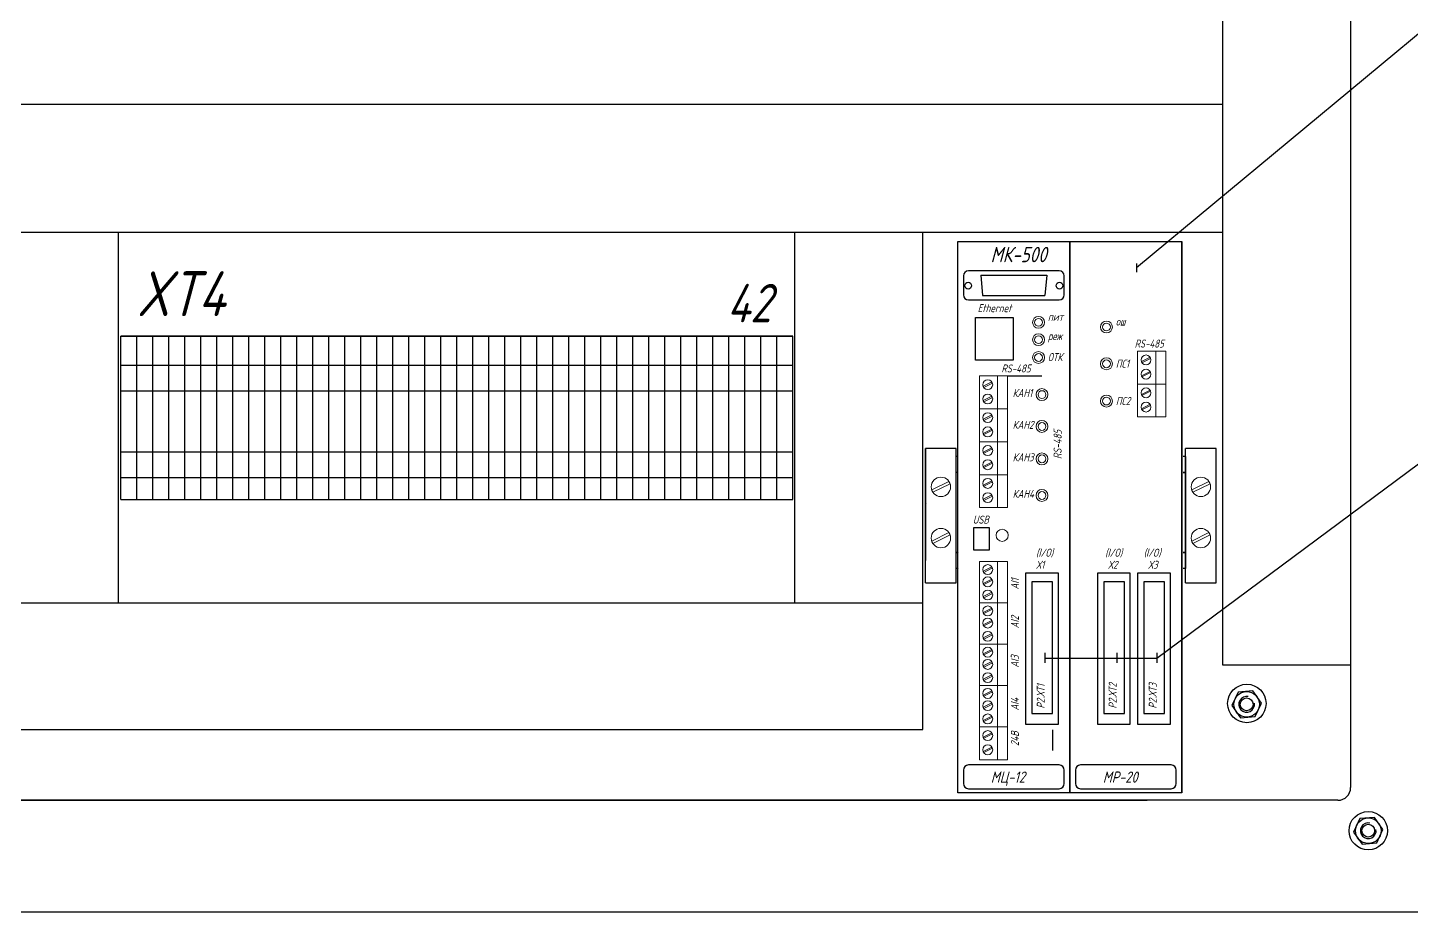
# Model space of a CAD drawing. Header units: millimetres. Extents: x 1012 to 5632, y 4 to 1530.
# Drawn here: x 2090.1 to 2198.2, y 1234.6 to 1303.7 of the extents above; entities that cross this region are included whole.
import ezdxf

# ---------------------------------------------------------------- set-up
doc = ezdxf.new("R2010")
doc.units = ezdxf.units.MM
doc.layers.add('АСУТП', color=7, linetype='Continuous')
doc.layers.add('ссылки', color=7, linetype='Continuous')
doc.styles.add('GOST тип А', font='GOST_A.TTF', dxfattribs={"oblique": 15})

msp = doc.modelspace()

# ---------------------------------------------------------------- linework, layer by layer
at = {"color": 7, "lineweight": 30}
for p, q in [((2193.4672, 1474.8302), (2193.4672, 1266.2574)), ((2183.4672, 1465.8022), (2183.4672, 1253.9171)), ((2193.4672, 1462.91), (2193.4672, 1244.3302)), ((2057.2172, 1297.7072), (2183.4672, 1297.7072)), ((2057.2172, 1287.7072), (2183.4672, 1287.7072)), ((2097.2236, 1258.7715), (2097.2236, 1287.7072)), ((2150.061, 1258.7715), (2150.061, 1287.7072)), ((2160.061, 1248.8606), (2160.061, 1287.7072)), ((2162.786, 1286.9888), (2171.536, 1286.9888)), ((2162.786, 1243.9251), (2162.786, 1286.9888)), ((2171.536, 1243.9251), (2171.536, 1286.9888)), ((2171.536, 1286.9888), (2171.536, 1243.9251)), ((2171.536, 1286.9888), (2171.536, 1243.9251)), ((2171.536, 1243.9251), (2171.536, 1286.9888)), ((2171.536, 1286.9888), (2180.286, 1286.9888)), ((2171.536, 1243.9251), (2171.536, 1286.9888)), ((2180.286, 1243.9251), (2180.286, 1286.9888)), ((2180.286, 1286.9888), (2180.286, 1243.9251)), ((2180.286, 1286.9888), (2180.286, 1243.9251)), ((2180.286, 1243.9251), (2180.286, 1286.9888)), ((2149.9032, 1279.5931), (2097.4032, 1279.5931)), ((2097.4032, 1266.8431), (2097.4032, 1279.5931)), ((2098.6532, 1266.8431), (2098.6532, 1279.5931)), ((2098.6532, 1266.8431), (2098.6532, 1279.5931)), ((2098.6532, 1266.8431), (2098.6532, 1279.5931)), ((2099.9032, 1266.8431), (2099.9032, 1279.5931)), ((2099.9032, 1266.8431), (2099.9032, 1279.5931)), ((2101.1532, 1266.8431), (2101.1532, 1279.5931)), ((2101.1532, 1266.8431), (2101.1532, 1279.5931)), ((2102.4032, 1266.8431), (2102.4032, 1279.5931)), ((2102.4032, 1266.8431), (2102.4032, 1279.5931)), ((2103.6532, 1266.8431), (2103.6532, 1279.5931)), ((2103.6532, 1266.8431), (2103.6532, 1279.5931)), ((2104.9032, 1266.8431), (2104.9032, 1279.5931)), ((2104.9032, 1266.8431), (2104.9032, 1279.5931)), ((2106.1532, 1266.8431), (2106.1532, 1279.5931)), ((2106.1532, 1266.8431), (2106.1532, 1279.5931)), ((2107.4032, 1266.8431), (2107.4032, 1279.5931)), ((2107.4032, 1266.8431), (2107.4032, 1279.5931)), ((2108.6532, 1266.8431), (2108.6532, 1279.5931)), ((2108.6532, 1266.8431), (2108.6532, 1279.5931)), ((2109.9032, 1266.8431), (2109.9032, 1279.5931)), ((2109.9032, 1266.8431), (2109.9032, 1279.5931)), ((2109.9032, 1266.8431), (2109.9032, 1279.5931)), ((2111.1532, 1266.8431), (2111.1532, 1279.5931)), ((2111.1532, 1266.8431), (2111.1532, 1279.5931)), ((2111.1532, 1266.8431), (2111.1532, 1279.5931)), ((2112.4032, 1266.8431), (2112.4032, 1279.5931)), ((2112.4032, 1266.8431), (2112.4032, 1279.5931)), ((2113.6532, 1266.8431), (2113.6532, 1279.5931)), ((2113.6532, 1266.8431), (2113.6532, 1279.5931)), ((2114.9032, 1266.8431), (2114.9032, 1279.5931)), ((2114.9032, 1266.8431), (2114.9032, 1279.5931)), ((2116.1532, 1266.8431), (2116.1532, 1279.5931)), ((2116.1532, 1266.8431), (2116.1532, 1279.5931)), ((2117.4032, 1266.8431), (2117.4032, 1279.5931)), ((2117.4032, 1266.8431), (2117.4032, 1279.5931)), ((2118.6532, 1266.8431), (2118.6532, 1279.5931)), ((2118.6532, 1266.8431), (2118.6532, 1279.5931)), ((2119.9032, 1266.8431), (2119.9032, 1279.5931)), ((2119.9032, 1266.8431), (2119.9032, 1279.5931)), ((2121.1532, 1266.8431), (2121.1532, 1279.5931)), ((2121.1532, 1266.8431), (2121.1532, 1279.5931)), ((2122.4032, 1266.8431), (2122.4032, 1279.5931)), ((2122.4032, 1266.8431), (2122.4032, 1279.5931)), ((2123.6532, 1266.8431), (2123.6532, 1279.5931)), ((2123.6532, 1266.8431), (2123.6532, 1279.5931)), ((2123.6532, 1266.8431), (2123.6532, 1279.5931)), ((2124.9032, 1266.8431), (2124.9032, 1279.5931)), ((2124.9032, 1266.8431), (2124.9032, 1279.5931)), ((2124.9032, 1266.8431), (2124.9032, 1279.5931)), ((2126.1532, 1266.8431), (2126.1532, 1279.5931)), ((2126.1532, 1266.8431), (2126.1532, 1279.5931)), ((2127.4032, 1266.8431), (2127.4032, 1279.5931)), ((2127.4032, 1266.8431), (2127.4032, 1279.5931)), ((2128.6532, 1266.8431), (2128.6532, 1279.5931)), ((2128.6532, 1266.8431), (2128.6532, 1279.5931)), ((2129.9032, 1266.8431), (2129.9032, 1279.5931)), ((2129.9032, 1266.8431), (2129.9032, 1279.5931)), ((2131.1532, 1266.8431), (2131.1532, 1279.5931)), ((2131.1532, 1266.8431), (2131.1532, 1279.5931)), ((2132.4032, 1266.8431), (2132.4032, 1279.5931)), ((2132.4032, 1266.8431), (2132.4032, 1279.5931)), ((2133.6532, 1266.8431), (2133.6532, 1279.5931)), ((2133.6532, 1266.8431), (2133.6532, 1279.5931)), ((2134.9032, 1266.8431), (2134.9032, 1279.5931)), ((2134.9032, 1266.8431), (2134.9032, 1279.5931)), ((2136.1532, 1266.8431), (2136.1532, 1279.5931)), ((2136.1532, 1266.8431), (2136.1532, 1279.5931)), ((2137.4032, 1266.8431), (2137.4032, 1279.5931)), ((2137.4032, 1266.8431), (2137.4032, 1279.5931)), ((2138.6532, 1266.8431), (2138.6532, 1279.5931)), ((2138.6532, 1266.8431), (2138.6532, 1279.5931)), ((2139.9032, 1266.8431), (2139.9032, 1279.5931)), ((2139.9032, 1266.8431), (2139.9032, 1279.5931)), ((2141.1532, 1266.8431), (2141.1532, 1279.5931)), ((2141.1532, 1266.8431), (2141.1532, 1279.5931)), ((2142.4032, 1266.8431), (2142.4032, 1279.5931)), ((2142.4032, 1266.8431), (2142.4032, 1279.5931)), ((2143.6532, 1266.8431), (2143.6532, 1279.5931)), ((2143.6532, 1266.8431), (2143.6532, 1279.5931)), ((2144.9032, 1266.8431), (2144.9032, 1279.5931)), ((2144.9032, 1266.8431), (2144.9032, 1279.5931)), ((2146.1532, 1266.8431), (2146.1532, 1279.5931)), ((2147.4032, 1266.8431), (2147.4032, 1279.5931)), ((2147.4032, 1266.8431), (2147.4032, 1279.5931)), ((2148.6532, 1266.8431), (2148.6532, 1279.5931)), ((2148.6532, 1266.8431), (2148.6532, 1279.5931)), ((2149.9032, 1266.8431), (2149.9032, 1279.5931)), ((2149.9032, 1277.3011), (2097.4032, 1277.3011)), ((2149.9032, 1275.3011), (2097.4032, 1275.3011)), ((2097.4032, 1270.5511), (2149.9032, 1270.5511)), ((2160.2617, 1270.8199), (2160.2617, 1262.0699)), ((2160.2617, 1260.3199), (2160.2617, 1270.8199)), ((2162.6617, 1270.8199), (2160.2617, 1270.8199)), ((2162.6617, 1260.3199), (2162.6617, 1270.8199)), ((2162.6737, 1270.199), (2162.6737, 1270.199)), ((2162.786, 1270.199), (2162.6737, 1270.199)), ((2180.5593, 1270.199), (2180.3938, 1270.199)), ((2180.3953, 1270.199), (2180.3953, 1270.199)), ((2180.5593, 1270.199), (2180.3953, 1270.199)), ((2180.5593, 1261.449), (2180.5593, 1270.199)), ((2180.5677, 1260.3199), (2180.5677, 1270.8199)), ((2182.9677, 1270.8199), (2180.5677, 1270.8199)), ((2180.5677, 1270.1949), (2180.5677, 1270.1949)), ((2180.5677, 1270.1949), (2180.5677, 1261.4449)), ((2182.9677, 1260.3199), (2182.9677, 1270.8199)), ((2162.786, 1268.949), (2162.6737, 1268.949)), ((2180.3938, 1268.949), (2180.5593, 1268.949)), ((2180.3953, 1268.949), (2180.5593, 1268.949)), ((2180.5593, 1268.949), (2180.3953, 1268.949)), ((2180.5677, 1268.9449), (2180.5677, 1268.9449)), ((2097.4032, 1268.5511), (2149.9032, 1268.5511)), ((2097.4032, 1266.8431), (2149.9032, 1266.8431)), ((2162.6722, 1262.699), (2162.786, 1262.699)), ((2162.6737, 1262.699), (2162.786, 1262.699)), ((2162.786, 1262.699), (2162.6737, 1262.699)), ((2162.8461, 1262.6949), (2162.8461, 1262.6949)), ((2180.3938, 1262.699), (2180.5593, 1262.699)), ((2180.3953, 1262.699), (2180.5593, 1262.699)), ((2180.5593, 1262.699), (2180.3953, 1262.699)), ((2180.5677, 1262.6949), (2180.5677, 1262.6949)), ((2162.786, 1261.449), (2162.6581, 1261.449)), ((2162.8461, 1261.4449), (2162.8461, 1261.4449)), ((2180.5437, 1261.449), (2180.3797, 1261.449)), ((2180.5677, 1261.4449), (2180.5677, 1261.4449)), ((2160.2617, 1260.3199), (2162.6617, 1260.3199)), ((2180.5677, 1260.3199), (2182.9677, 1260.3199)), ((2087.2236, 1258.7715), (2160.061, 1258.7715)), ((2183.4672, 1253.9171), (2193.4672, 1253.9171)), ((2087.2236, 1248.8606), (2097.2236, 1248.8606)), ((2097.2236, 1248.8606), (2150.061, 1248.8606)), ((2150.061, 1248.8606), (2160.061, 1248.8606)), ((2192.4672, 1243.3302), (2048.2172, 1243.3302)), ((2171.536, 1243.9251), (2162.786, 1243.9251)), ((2180.286, 1243.9251), (2171.536, 1243.9251)), ((2201.5922, 1234.5802), (2039.0922, 1234.5802))]:
    msp.add_line(p, q, dxfattribs=at)
at = {"color": 7}
for p, q in [((2176.7342, 1284.9692), (2205.2569, 1308.6298)), ((2183.4672, 1287.7072), (2183.4672, 1279.6357)), ((2183.4672, 1287.7072), (2183.4672, 1279.6357)), ((2183.4672, 1287.7072), (2183.4672, 1279.6357)), ((2176.7342, 1285.2748), (2176.7342, 1284.6019)), ((2164.586, 1284.3672), (2169.7203, 1284.3672)), ((2164.586, 1284.3672), (2164.7058, 1282.7651)), ((2169.7365, 1284.3672), (2169.5722, 1282.7651)), ((2169.7203, 1284.3672), (2169.7365, 1284.3672)), ((2164.7058, 1282.7651), (2169.5722, 1282.7651)), ((2164.1558, 1281.0451), (2167.1159, 1281.0451)), ((2164.1558, 1277.7178), (2164.1558, 1281.0446)), ((2167.1159, 1281.0451), (2167.1159, 1277.7178)), ((2097.4032, 1279.5931), (2138.6532, 1279.5931)), ((2138.6532, 1279.5931), (2149.9032, 1279.5931)), ((2167.1159, 1277.7178), (2164.1558, 1277.7178)), ((2166.6673, 1276.488), (2169.3443, 1276.488)), ((2178.3216, 1254.429), (2206.5506, 1275.4259)), ((2160.3422, 1266.5511), (2160.3422, 1266.5511)), ((2164.0032, 1264.6242), (2164.0032, 1262.8947)), ((2165.2559, 1264.6242), (2164.0032, 1264.6242)), ((2165.2559, 1262.8947), (2165.2559, 1264.6242)), ((2164.0032, 1262.8947), (2165.2559, 1262.8947)), ((2169.5716, 1254.429), (2178.3216, 1254.429)), ((2170.1781, 1248.8354), (2170.1781, 1247.2145)), ((2088.7047, 1243.3302), (2177.5839, 1243.3302))]:
    msp.add_line(p, q, dxfattribs=at)
at = {"color": 7, "linetype": 'Continuous', "lineweight": 0}
for p, q in [((2177.1173, 1277.6139), (2177.7987, 1277.9535)), ((2177.1638, 1277.5206), (2177.8452, 1277.8601)), ((2178.2371, 1278.4229), (2178.2371, 1275.8508)), ((2165.8776, 1276.488), (2165.8776, 1273.9159)), ((2177.1173, 1276.5002), (2177.7987, 1276.8397)), ((2177.1638, 1276.4068), (2177.8452, 1276.7463)), ((2164.7578, 1275.679), (2165.4391, 1276.0185)), ((2164.8043, 1275.5856), (2165.4857, 1275.9251)), ((2177.1173, 1275.0418), (2177.7987, 1275.3814)), ((2178.2371, 1275.8508), (2178.2371, 1273.2787)), ((2164.7578, 1274.5652), (2165.4391, 1274.9047)), ((2164.8043, 1274.4718), (2165.4857, 1274.8114)), ((2177.1638, 1274.9485), (2177.8452, 1275.288)), ((2164.7578, 1273.1069), (2165.4391, 1273.4464)), ((2164.8043, 1273.0135), (2165.4857, 1273.353)), ((2165.8776, 1273.9159), (2165.8776, 1271.3438)), ((2177.1173, 1273.9281), (2177.7987, 1274.2676)), ((2177.1638, 1273.8347), (2177.8452, 1274.1742)), ((2164.7578, 1271.9931), (2165.4391, 1272.3326)), ((2164.8043, 1271.8997), (2165.4857, 1272.2393)), ((2165.8776, 1271.3438), (2165.8776, 1268.7717)), ((2164.7578, 1270.5348), (2165.4391, 1270.8743)), ((2164.8043, 1270.4414), (2165.4857, 1270.7809)), ((2164.7578, 1269.421), (2165.4391, 1269.7605)), ((2164.8043, 1269.3276), (2165.4857, 1269.6672)), ((2160.7428, 1267.5768), (2162.0888, 1268.2474)), ((2160.8347, 1267.3923), (2162.1807, 1268.063)), ((2164.7578, 1267.9627), (2165.4391, 1268.3022)), ((2164.8043, 1267.8693), (2165.4857, 1268.2088)), ((2165.8776, 1268.7717), (2165.8776, 1266.1996)), ((2181.0488, 1267.5768), (2182.3947, 1268.2474)), ((2181.1407, 1267.3923), (2182.4866, 1268.063)), ((2164.7578, 1266.8489), (2165.4391, 1267.1884)), ((2164.8043, 1266.7555), (2165.4857, 1267.0951)), ((2160.7428, 1263.5768), (2162.0888, 1264.2474)), ((2160.8347, 1263.3923), (2162.1807, 1264.063)), ((2181.0488, 1263.5768), (2182.3947, 1264.2474)), ((2181.1407, 1263.3923), (2182.4866, 1264.063)), ((2164.7578, 1261.2346), (2165.4391, 1261.5741)), ((2164.8043, 1261.1412), (2165.4857, 1261.4807)), ((2165.8776, 1261.9824), (2165.8776, 1258.756)), ((2164.7578, 1260.2779), (2165.4391, 1260.6174)), ((2164.8043, 1260.1845), (2165.4857, 1260.5241)), ((2164.7578, 1259.2492), (2165.4391, 1259.5887)), ((2164.8043, 1259.1558), (2165.4857, 1259.4953)), ((2164.7578, 1258.0081), (2165.4391, 1258.3476)), ((2164.8043, 1257.9147), (2165.4857, 1258.2542)), ((2165.8776, 1258.756), (2165.8776, 1255.5295)), ((2164.7578, 1257.0515), (2165.4391, 1257.391)), ((2164.8043, 1256.9581), (2165.4857, 1257.2976)), ((2164.7578, 1256.0228), (2165.4391, 1256.3623)), ((2164.8043, 1255.9294), (2165.4857, 1256.2689)), ((2164.7578, 1254.7817), (2165.4391, 1255.1212)), ((2164.8043, 1254.6883), (2165.4857, 1255.0278)), ((2165.8776, 1255.5295), (2165.8776, 1252.3031)), ((2164.7578, 1253.825), (2165.4391, 1254.1645)), ((2164.8043, 1253.7316), (2165.4857, 1254.0711)), ((2164.7578, 1252.7963), (2165.4391, 1253.1358)), ((2164.8043, 1252.7029), (2165.4857, 1253.0424)), ((2164.7578, 1251.5552), (2165.4391, 1251.8947)), ((2164.8043, 1251.4618), (2165.4857, 1251.8013)), ((2165.8776, 1252.3031), (2165.8776, 1249.0766)), ((2164.7578, 1250.5986), (2165.4391, 1250.9381)), ((2164.8043, 1250.5052), (2165.4857, 1250.8447)), ((2164.7578, 1249.5698), (2165.4391, 1249.9093)), ((2164.8043, 1249.4765), (2165.4857, 1249.816)), ((2164.7578, 1248.2676), (2165.4391, 1248.6071)), ((2164.8043, 1248.1742), (2165.4857, 1248.5137)), ((2165.8776, 1249.0766), (2165.8776, 1246.5045)), ((2164.7578, 1247.1539), (2165.4391, 1247.4934)), ((2164.8043, 1247.0605), (2165.4857, 1247.4))]:
    msp.add_line(p, q, dxfattribs=at)
at = {"color": 7}
for points in [[(2163.6235, 1282.4282), (2170.6985, 1282.4282, 0.41421356), (2171.0985, 1282.8282), (2171.0985, 1284.2951, 0.41421356), (2170.6985, 1284.6951), (2163.6235, 1284.6951, 0.41421356), (2163.2235, 1284.2951), (2163.2235, 1282.8282, 0.41421356)], [(2163.6235, 1244.2359), (2170.6985, 1244.2359, 0.41421356), (2171.0985, 1244.6359), (2171.0985, 1245.6903, 0.41421356), (2170.6985, 1246.0903), (2163.6235, 1246.0903, 0.41421356), (2163.2235, 1245.6903), (2163.2235, 1244.6359, 0.41421356)], [(2172.3735, 1244.2359), (2179.4485, 1244.2359, 0.41421356), (2179.8485, 1244.6359), (2179.8485, 1245.6903, 0.41421356), (2179.4485, 1246.0903), (2172.3735, 1246.0903, 0.41421356), (2171.9735, 1245.6903), (2171.9735, 1244.6359, 0.41421356)]]:
    msp.add_lwpolyline(points, format="xyb", close=True, dxfattribs=at)
at = {"color": 7, "linetype": 'Continuous', "lineweight": 0}
for points in [[(2176.8223, 1278.4229), (2179.0268, 1278.4229), (2179.0268, 1275.8508), (2176.8223, 1275.8508)], [(2164.4627, 1276.488), (2166.6673, 1276.488), (2166.6673, 1273.9159), (2164.4627, 1273.9159)], [(2176.8223, 1275.8508), (2179.0268, 1275.8508), (2179.0268, 1273.2787), (2176.8223, 1273.2787)], [(2164.4627, 1273.9159), (2166.6673, 1273.9159), (2166.6673, 1271.3438), (2164.4627, 1271.3438)], [(2164.4627, 1271.3438), (2166.6673, 1271.3438), (2166.6673, 1268.7717), (2164.4627, 1268.7717)], [(2164.4627, 1268.7717), (2166.6673, 1268.7717), (2166.6673, 1266.1996), (2164.4627, 1266.1996)], [(2164.4627, 1261.9824), (2166.6673, 1261.9824), (2166.6673, 1258.756), (2164.4627, 1258.756)], [(2164.4627, 1258.756), (2166.6673, 1258.756), (2166.6673, 1255.5295), (2164.4627, 1255.5295)], [(2164.4627, 1255.5295), (2166.6673, 1255.5295), (2166.6673, 1252.3031), (2164.4627, 1252.3031)], [(2164.4627, 1252.3031), (2166.6673, 1252.3031), (2166.6673, 1249.0766), (2164.4627, 1249.0766)], [(2164.4627, 1249.0766), (2166.6673, 1249.0766), (2166.6673, 1246.5045), (2164.4627, 1246.5045)]]:
    msp.add_lwpolyline(points, close=True, dxfattribs=at)
at = {"color": 7}
for points in [[(2168.091, 1261.1091), (2170.6085, 1261.1091), (2170.6085, 1249.2627), (2168.091, 1249.2627)], [(2173.7099, 1261.1091), (2176.2274, 1261.1091), (2176.2274, 1249.2627), (2173.7099, 1249.2627)], [(2176.841, 1261.1091), (2179.3585, 1261.1091), (2179.3585, 1249.2627), (2176.841, 1249.2627)]]:
    msp.add_lwpolyline(points, close=True, dxfattribs=at)
at = {"color": 7, "lineweight": 30}
for points in [[(2170.1851, 1260.408), (2168.5652, 1260.408), (2168.5652, 1250.1149), (2170.1851, 1250.1149)], [(2175.804, 1260.408), (2174.1842, 1260.408), (2174.1842, 1250.1149), (2175.804, 1250.1149)], [(2178.9351, 1260.408), (2177.3152, 1260.408), (2177.3152, 1250.1149), (2178.9351, 1250.1149)], [(2184.6799, 1251.7761), (2184.1919, 1250.7296), (2184.8542, 1249.7837), (2186.0046, 1249.8843), (2186.4925, 1250.9308), (2185.8302, 1251.8767)], [(2194.1799, 1241.9011), (2193.6919, 1240.8546), (2194.3542, 1239.9087), (2195.5046, 1240.0093), (2195.9925, 1241.0558), (2195.3302, 1242.0017)]]:
    msp.add_lwpolyline(points, close=True, dxfattribs=at)
at = {"color": 7}
for centre in [(2163.5864, 1283.5357), (2170.7295, 1283.5357)]:
    msp.add_circle(centre, 0.2627, dxfattribs=at)
at = {"color": 7, "linetype": 'Continuous', "lineweight": 0}
for centre, radius in [((2169.0862, 1280.672), 0.4651), ((2169.0862, 1280.672), 0.3059), ((2169.0862, 1279.3179), 0.4651), ((2174.3933, 1280.3075), 0.4651), ((2174.3933, 1280.3075), 0.3059), ((2169.0862, 1279.3179), 0.3059), ((2169.0862, 1277.9258), 0.4651), ((2169.0862, 1277.9258), 0.3059), ((2174.3933, 1277.4334), 0.4651), ((2174.3933, 1277.4334), 0.3059), ((2177.4812, 1277.737), 0.3842), ((2177.4812, 1276.6233), 0.3842), ((2165.1217, 1275.802), 0.3842), ((2169.3549, 1275.028), 0.4651), ((2177.4812, 1275.1649), 0.3842), ((2165.1217, 1274.6883), 0.3842), ((2169.3549, 1275.028), 0.3059), ((2174.3933, 1274.5211), 0.4651), ((2174.3933, 1274.5211), 0.3059), ((2177.4812, 1274.0512), 0.3842), ((2165.1217, 1273.2299), 0.3842), ((2165.1217, 1272.1162), 0.3842), ((2169.3549, 1272.54), 0.4651), ((2169.3549, 1272.54), 0.3059), ((2165.1217, 1270.6578), 0.3842), ((2169.3549, 1270.0057), 0.4651), ((2169.3549, 1270.0057), 0.3059), ((2165.1217, 1269.5441), 0.3842), ((2161.4617, 1267.8199), 0.7589), ((2165.1217, 1268.0857), 0.3842), ((2181.7677, 1267.8199), 0.7589), ((2165.1217, 1266.972), 0.3842), ((2169.3549, 1267.1478), 0.4651), ((2169.3549, 1267.1478), 0.3059), ((2161.4617, 1263.8199), 0.7589), ((2181.7677, 1263.8199), 0.7589), ((2166.2522, 1264.0344), 0.4743), ((2165.1217, 1261.3576), 0.3842), ((2165.1217, 1260.401), 0.3842), ((2165.1217, 1259.3723), 0.3842), ((2165.1217, 1258.1312), 0.3842), ((2165.1217, 1257.1745), 0.3842), ((2165.1217, 1256.1458), 0.3842), ((2165.1217, 1254.9047), 0.3842), ((2165.1217, 1253.9481), 0.3842), ((2165.1217, 1252.9194), 0.3842), ((2165.1217, 1251.6783), 0.3842), ((2165.1217, 1250.7216), 0.3842), ((2165.1217, 1249.6929), 0.3842), ((2165.1217, 1248.3907), 0.3842), ((2165.1217, 1247.2769), 0.3842)]:
    msp.add_circle(centre, radius, dxfattribs=at)
at = {"color": 7, "lineweight": 30}
for centre, radius in [((2185.3567, 1250.8974), 1.5), ((2185.3422, 1250.8302), 1), ((2185.3422, 1250.8302), 1), ((2185.3422, 1250.8302), 1), ((2185.3422, 1250.8302), 0.5), ((2194.8422, 1240.9552), 1.5), ((2194.8422, 1240.9552), 1), ((2194.8422, 1240.9552), 1), ((2194.8422, 1240.9552), 1), ((2194.8422, 1240.9552), 0.5)]:
    msp.add_circle(centre, radius, dxfattribs=at)
at = {"color": 7}
for centre in [(2185.3422, 1250.8302), (2194.8422, 1240.9552)]:
    msp.add_arc(centre, 0.6127, 77.654356, 9.494214, dxfattribs=at)
at = {"color": 7, "lineweight": 30}
msp.add_arc((2192.4672, 1244.3302), 1, 270, 0, dxfattribs=at)
at = {"layer": 'АСУТП', "color": 7}
for p, q in [((2169.5716, 1254.8472), (2169.5716, 1254.073)), ((2175.1905, 1254.8472), (2175.1905, 1254.073)), ((2178.3216, 1254.8472), (2178.3216, 1254.073))]:
    msp.add_line(p, q, dxfattribs=at)

# ---------------------------------------------------------------- texts
at = {"color": 7, "linetype": 'Continuous', "lineweight": 0, "style": 'GOST тип А', "oblique": 15}
for s, height, p in [('МК-500', 1.2, (2165.3374, 1285.3679)), ('Ethernet', 0.625, (2164.331, 1281.467)), ('пит', 0.625, (2169.8171, 1280.7851)), ('ош', 0.625, (2175.1242, 1280.4206)), ('реж', 0.625, (2169.8171, 1279.2853)), ('RS-485', 0.625, (2176.5939, 1278.6983)), ('ОТК', 0.625, (2169.8171, 1277.6447)), ('ПС1', 0.625, (2175.1242, 1277.1305)), ('RS-485', 0.625, (2166.1853, 1276.7567)), ('КАН1', 0.625, (2167.063, 1274.8401)), ('ПС2', 0.625, (2175.1242, 1274.2181)), ('КАН2', 0.625, (2167.063, 1272.352)), ('КАН3', 0.625, (2167.063, 1269.8177)), ('КАН4', 0.625, (2167.063, 1266.9599)), ('USB', 0.625, (2163.9516, 1264.9444)), ('(I/O)', 0.625, (2168.8984, 1262.3642)), ('(I/O)', 0.625, (2174.2954, 1262.3642)), ('(I/O)', 0.625, (2177.3029, 1262.3642)), ('Х1', 0.625, (2168.8984, 1261.4173)), ('Х2', 0.625, (2174.5174, 1261.4173)), ('Х3', 0.625, (2177.6484, 1261.4173)), (' МЦ-12', 0.875, (2164.9092, 1244.7077)), (' МР-20', 0.875, (2173.6592, 1244.7077))]:
    msp.add_text(s, height=height, dxfattribs=at).set_placement(p)
at = {"color": 7, "style": 'GOST тип А', "oblique": 15}
msp.add_text('XT4', height=3.5, dxfattribs=at).set_placement((2098.6545, 1281.161))
at = {"color": 7, "linetype": 'Continuous', "lineweight": 0, "style": 'GOST тип А', "oblique": 15}
for s, p in [('RS-485', (2170.8926, 1269.9883)), ('AI1', (2167.5487, 1259.7985)), ('AI2', (2167.5487, 1256.7697)), ('AI3', (2167.5487, 1253.69)), ('Р2.ХТ1', (2169.5733, 1250.4937)), ('Р2.ХТ2', (2175.1923, 1250.4937)), ('Р2.ХТ3', (2178.3233, 1250.4937)), ('AI4', (2167.5487, 1250.3432)), ('24В', (2167.5487, 1247.5742))]:
    msp.add_text(s, height=0.625, rotation=90, dxfattribs=at).set_placement(p)
at = {"layer": 'ссылки', "color": 7, "style": 'GOST тип А', "oblique": 15}
msp.add_text('42', height=3, dxfattribs=at).set_placement((2144.7355, 1280.6746))

doc.saveas('drawing.dxf')
